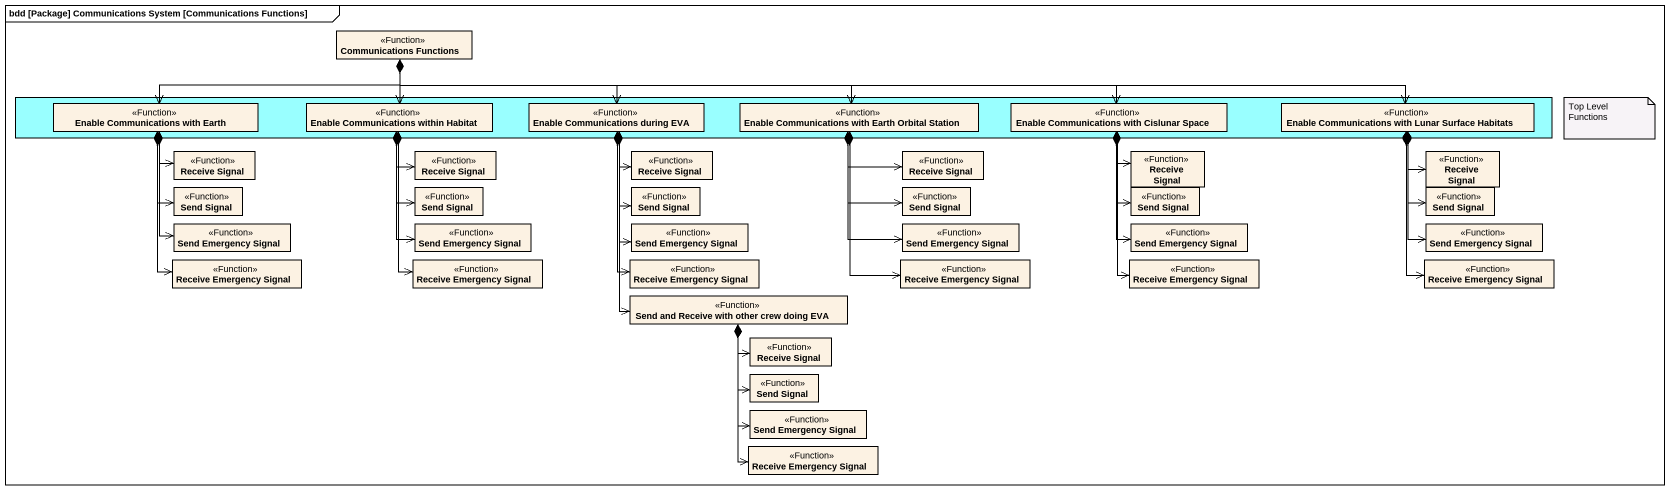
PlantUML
@startuml
mainframe bdd [Package] Communications System [Communications Functions]
hide circle
hide empty members
class "Communications Functions" as Communications_Functions <<Function>>
rectangle " " as rectangle1 #99FFFF {
  class "Enable Communications with Earth" as Enable_Communications_with <<Function>>
  class "Enable Communications within Habitat" as Enable_Communications <<Function>>
  class "Enable Communications during EVA" as Enable_Communications_2 <<Function>>
  class "Enable Communications with Earth Orbital Station" as Enable_Communications_with_2 <<Function>>
  class "Enable Communications with Cislunar Space" as Enable_Communications_with_3 <<Function>>
  class "Enable Communications with Lunar Surface Habitats" as Enable_Communications_with_4 <<Function>>
}
class "Receive Signal" as Receive_Signal <<Function>>
class "Receive Signal" as Receive_Signal_2 <<Function>>
class "Receive Signal" as Receive_Signal_3 <<Function>>
class "Receive Signal" as Receive_Signal_4 <<Function>>
class "Receive Signal" as Receive_Signal_5 <<Function>>
class "Receive Signal" as Receive_Signal_6 <<Function>>
class "Send Signal" as Send_Signal <<Function>>
class "Send Signal" as Send_Signal_2 <<Function>>
class "Send Signal" as Send_Signal_3 <<Function>>
class "Send Signal" as Send_Signal_4 <<Function>>
class "Send Signal" as Send_Signal_5 <<Function>>
class "Send Signal" as Send_Signal_6 <<Function>>
class "Send Emergency Signal" as Send_Emergency_Signal <<Function>>
class "Send Emergency Signal" as Send_Emergency_Signal_2 <<Function>>
class "Send Emergency Signal" as Send_Emergency_Signal_3 <<Function>>
class "Send Emergency Signal" as Send_Emergency_Signal_4 <<Function>>
class "Send Emergency Signal" as Send_Emergency_Signal_5 <<Function>>
class "Send Emergency Signal" as Send_Emergency_Signal_6 <<Function>>
class "Receive Emergency Signal" as Receive_Emergency_Signal <<Function>>
class "Receive Emergency Signal" as Receive_Emergency_Signal_2 <<Function>>
class "Receive Emergency Signal" as Receive_Emergency_Signal_3 <<Function>>
class "Receive Emergency Signal" as Receive_Emergency_Signal_4 <<Function>>
class "Receive Emergency Signal" as Receive_Emergency_Signal_5 <<Function>>
class "Receive Emergency Signal" as Receive_Emergency_Signal_6 <<Function>>
class "Send and Receive with other crew doing EVA" as Send_and_Receive_with_other <<Function>>
class "Receive Signal" as Receive_Signal_7 <<Function>>
class "Send Signal" as Send_Signal_7 <<Function>>
class "Send Emergency Signal" as Send_Emergency_Signal_7 <<Function>>
class "Receive Emergency Signal" as Receive_Emergency_Signal_7 <<Function>>
Communications_Functions *-left-> Enable_Communications_with
Communications_Functions *--> Enable_Communications
Communications_Functions *-right-> Enable_Communications_2
Communications_Functions *-right-> Enable_Communications_with_2
Communications_Functions *-right-> Enable_Communications_with_3
Communications_Functions *-right-> Enable_Communications_with_4
Enable_Communications_with *--> Receive_Signal
Enable_Communications_with *--> Send_Signal
Enable_Communications_with *--> Send_Emergency_Signal
Enable_Communications_with *--> Receive_Emergency_Signal
Enable_Communications *--> Receive_Signal_2
Enable_Communications *--> Send_Signal_2
Enable_Communications *--> Send_Emergency_Signal_2
Enable_Communications *--> Receive_Emergency_Signal_2
Enable_Communications_2 *--> Receive_Signal_3
Enable_Communications_2 *--> Send_Signal_3
Enable_Communications_2 *--> Send_Emergency_Signal_3
Enable_Communications_2 *--> Receive_Emergency_Signal_3
Enable_Communications_2 *--> Send_and_Receive_with_other
Enable_Communications_with_2 *-right-> Receive_Signal_4
Enable_Communications_with_2 *--> Send_Signal_4
Enable_Communications_with_2 *--> Send_Emergency_Signal_4
Enable_Communications_with_2 *--> Receive_Emergency_Signal_4
Enable_Communications_with_3 *--> Receive_Signal_5
Enable_Communications_with_3 *--> Send_Signal_5
Enable_Communications_with_3 *--> Send_Emergency_Signal_5
Enable_Communications_with_3 *--> Receive_Emergency_Signal_5
Enable_Communications_with_4 *--> Receive_Signal_6
Enable_Communications_with_4 *--> Send_Signal_6
Enable_Communications_with_4 *--> Send_Emergency_Signal_6
Enable_Communications_with_4 *--> Receive_Emergency_Signal_6
Send_and_Receive_with_other *--> Receive_Signal_7
Send_and_Receive_with_other *--> Send_Signal_7
Send_and_Receive_with_other *--> Send_Emergency_Signal_7
Send_and_Receive_with_other *--> Receive_Emergency_Signal_7
note as N1
  Top Level Functions
end note
@enduml
